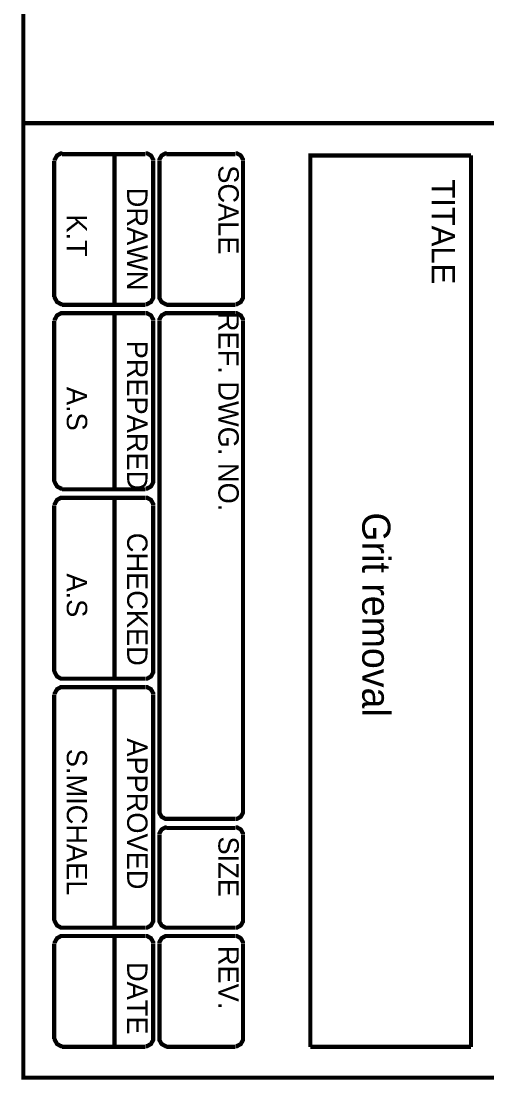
# Model space of a CAD drawing. Extents: x 0.4 to 11.4, y 0.4 to 16.2.
# Drawn here: x 0.361 to 1.467, y 0.386 to 2.902 of the extents above; entities that cross this region are included whole.
import ezdxf

# ---------------------------------------------------------------- set-up
doc = ezdxf.new("R2010")
doc.units = 0
doc.header["$MEASUREMENT"] = 0

msp = doc.modelspace()

# ---------------------------------------------------------------- linework, layer by layer
at = {"color": 0, "const_width": 0.01}
msp.add_lwpolyline([(11.3461, 0.39111), (11.3461, 16.1828), (0.3661, 16.1828), (0.3661, 0.39111), (11.3461, 0.39111)], close=True, dxfattribs=at)
for points in [[(0.3661, 2.65944), (11.3461, 2.65944)], [(0.4586, 2.58778), (0.45557, 2.58778), (0.44629, 2.58268), (0.44114, 2.5734), (0.44114, 2.57026)], [(0.67443, 2.57026), (0.67443, 2.5734), (0.66932, 2.58268), (0.66005, 2.58778), (0.65696, 2.58778)], [(0.70692, 2.58778), (0.70388, 2.58778), (0.69461, 2.58268), (0.68945, 2.5734), (0.68945, 2.57026)], [(0.8878, 2.57026), (0.8878, 2.5734), (0.8827, 2.58268), (0.87343, 2.58778), (0.87028, 2.58778)], [(0.43945, 2.2461), (0.43945, 2.56944)], [(0.65609, 2.5861), (0.45779, 2.5861)], [(0.58279, 2.22775), (0.58279, 2.5861)], [(0.67443, 2.2461), (0.67443, 2.56944)], [(0.68945, 2.2461), (0.68945, 2.56944)], [(0.86947, 2.5861), (0.70611, 2.5861)], [(0.8878, 2.2461), (0.8878, 2.56944)], [(1.0478, 0.46446), (1.0478, 2.58279), (1.42947, 2.58279)], [(1.42947, 0.46446), (1.42947, 2.58279)], [(0.44114, 2.24696), (0.44114, 2.24388), (0.44629, 2.2346), (0.45557, 2.22944), (0.4586, 2.22944)], [(0.65696, 2.22944), (0.66005, 2.22944), (0.66932, 2.2346), (0.67443, 2.24388), (0.67443, 2.24696)], [(0.68945, 2.24696), (0.68945, 2.24388), (0.69461, 2.2346), (0.70388, 2.22944), (0.70692, 2.22944)], [(0.87028, 2.22944), (0.87343, 2.22944), (0.8827, 2.2346), (0.8878, 2.24388), (0.8878, 2.24696)], [(0.65609, 2.22775), (0.45779, 2.22775)], [(0.86947, 2.22775), (0.70611, 2.22775)], [(0.43945, 1.80778), (0.43945, 2.18946)], [(0.4586, 2.20779), (0.45557, 2.20779), (0.44629, 2.20269), (0.44114, 2.19342), (0.44114, 2.19026)], [(0.65609, 2.20779), (0.45779, 2.20779)], [(0.58279, 1.78944), (0.58279, 2.20779)], [(0.67443, 2.19026), (0.67443, 2.19342), (0.66932, 2.20269), (0.66005, 2.20779), (0.65696, 2.20779)], [(0.67443, 1.80778), (0.67443, 2.18946)], [(0.70692, 2.20779), (0.70388, 2.20779), (0.69461, 2.20269), (0.68945, 2.19342), (0.68945, 2.19026)], [(0.68945, 1.02279), (0.68945, 2.18946)], [(0.86947, 2.20779), (0.70611, 2.20779)], [(0.8878, 2.19026), (0.8878, 2.19342), (0.8827, 2.20269), (0.87343, 2.20779), (0.87028, 2.20779)], [(0.8878, 1.02279), (0.8878, 2.18946)], [(0.44114, 1.8086), (0.44114, 1.80556), (0.44629, 1.79628), (0.45557, 1.79112), (0.4586, 1.79112)], [(0.65696, 1.79112), (0.66005, 1.79112), (0.66932, 1.79628), (0.67443, 1.80556), (0.67443, 1.8086)], [(0.65609, 1.78944), (0.45779, 1.78944)], [(0.4586, 1.76942), (0.45557, 1.76942), (0.44629, 1.76432), (0.44114, 1.75504), (0.44114, 1.75196)], [(0.65609, 1.76942), (0.45779, 1.76942)], [(0.58279, 1.33946), (0.58279, 1.76942)], [(0.67443, 1.75196), (0.67443, 1.75504), (0.66932, 1.76432), (0.66005, 1.76942), (0.65696, 1.76942)], [(0.43945, 1.35612), (0.43945, 1.75108)], [(0.67443, 1.35612), (0.67443, 1.75108)], [(0.44114, 1.35693), (0.44114, 1.3539), (0.44629, 1.34462), (0.45557, 1.33946), (0.4586, 1.33946)], [(0.65696, 1.33946), (0.66005, 1.33946), (0.66932, 1.34462), (0.67443, 1.3539), (0.67443, 1.35693)], [(0.65609, 1.33946), (0.45779, 1.33946)], [(0.4586, 1.31944), (0.45557, 1.31944), (0.44629, 1.31434), (0.44114, 1.30507), (0.44114, 1.30192)], [(0.65609, 1.31944), (0.45779, 1.31944)], [(0.58279, 0.74777), (0.58279, 1.31944)], [(0.67443, 1.30192), (0.67443, 1.30507), (0.66932, 1.31434), (0.66005, 1.31944), (0.65696, 1.31944)], [(0.43945, 0.76443), (0.43945, 1.30111)], [(0.67443, 0.76443), (0.67443, 1.30111)], [(0.68945, 1.0236), (0.68945, 1.02056), (0.69461, 1.01128), (0.70388, 1.00613), (0.70692, 1.00613)], [(0.86947, 1.00613), (0.70611, 1.00613)], [(0.87028, 1.00613), (0.87343, 1.00613), (0.8827, 1.01128), (0.8878, 1.02056), (0.8878, 1.0236)], [(0.70692, 0.98611), (0.70388, 0.98611), (0.69461, 0.98101), (0.68945, 0.97173), (0.68945, 0.96859)], [(0.86947, 0.98443), (0.70611, 0.98443)], [(0.8878, 0.96859), (0.8878, 0.97173), (0.8827, 0.98101), (0.87343, 0.98611), (0.87028, 0.98611)], [(0.68945, 0.76443), (0.68945, 0.96777)], [(0.8878, 0.76443), (0.8878, 0.96777)], [(0.44114, 0.7653), (0.44114, 0.76221), (0.44629, 0.75293), (0.45557, 0.74777), (0.4586, 0.74777)], [(0.65696, 0.74777), (0.66005, 0.74777), (0.66932, 0.75293), (0.67443, 0.76221), (0.67443, 0.7653)], [(0.68945, 0.7653), (0.68945, 0.76221), (0.69461, 0.75293), (0.70388, 0.74777), (0.70692, 0.74777)], [(0.87028, 0.74777), (0.87343, 0.74777), (0.8827, 0.75293), (0.8878, 0.76221), (0.8878, 0.7653)], [(0.4586, 0.72776), (0.45557, 0.72776), (0.44629, 0.72266), (0.44114, 0.71338), (0.44114, 0.71029)], [(0.65609, 0.74777), (0.45779, 0.74777)], [(0.65609, 0.72776), (0.45779, 0.72776)], [(0.58279, 0.46446), (0.58279, 0.72776)], [(0.67443, 0.71029), (0.67443, 0.71338), (0.66932, 0.72266), (0.66005, 0.72776), (0.65696, 0.72776)], [(0.70692, 0.72776), (0.70388, 0.72776), (0.69461, 0.72266), (0.68945, 0.71338), (0.68945, 0.71029)], [(0.86947, 0.74777), (0.70611, 0.74777)], [(0.86947, 0.72776), (0.70611, 0.72776)], [(0.8878, 0.71029), (0.8878, 0.71338), (0.8827, 0.72266), (0.87343, 0.72776), (0.87028, 0.72776)], [(0.43945, 0.4828), (0.43945, 0.70942)], [(0.67443, 0.4828), (0.67443, 0.70942)], [(0.68945, 0.4828), (0.68945, 0.70942)], [(0.8878, 0.4828), (0.8878, 0.70942)], [(0.44114, 0.48362), (0.44114, 0.48052), (0.44629, 0.47125), (0.45557, 0.46609), (0.4586, 0.46609)], [(0.65696, 0.46609), (0.66005, 0.46609), (0.66932, 0.47125), (0.67443, 0.48052), (0.67443, 0.48362)], [(0.68945, 0.48362), (0.68945, 0.48052), (0.69461, 0.47125), (0.70388, 0.46609), (0.70692, 0.46609)], [(0.87028, 0.46609), (0.87343, 0.46609), (0.8827, 0.47125), (0.8878, 0.48052), (0.8878, 0.48362)], [(0.65609, 0.46446), (0.45779, 0.46446)], [(0.86947, 0.46446), (0.70611, 0.46446)], [(1.42947, 0.46446), (1.0478, 0.46446)]]:
    msp.add_lwpolyline(points, dxfattribs=at)

# ---------------------------------------------------------------- texts
at = {"color": 0}
for s, height, p in [('SCALE', 0.048333, (0.82944, 2.55944)), ('TITALE', 0.055, (1.33611, 2.52611)), ('DRAWN ', 0.048333, (0.61278, 2.50611)), ('K.T', 0.048333, (0.46944, 2.44278)), ('REF. DWG. NO.', 0.0483333, (0.82944, 2.21111)), ('PREPARED', 0.048333, (0.61278, 2.14278)), ('A.S', 0.048333, (0.46944, 2.03278)), ('Grit removal ', 0.0666667, (1.17111, 1.73444)), ('CHECKED', 0.048333, (0.61278, 1.68611)), ('A.S', 0.048333, (0.46944, 1.58944)), ('APPROVED', 0.048333, (0.61278, 1.19778)), ('S.MICHAEL', 0.048333, (0.46944, 1.17278)), ('SIZE', 0.048333, (0.82944, 0.96444)), ('REV.', 0.048333, (0.82944, 0.70444)), ('DATE', 0.048333, (0.61278, 0.66611))]:
    msp.add_text(s, height=height, rotation=270, dxfattribs=at).set_placement(p)

doc.saveas('drawing.dxf')
